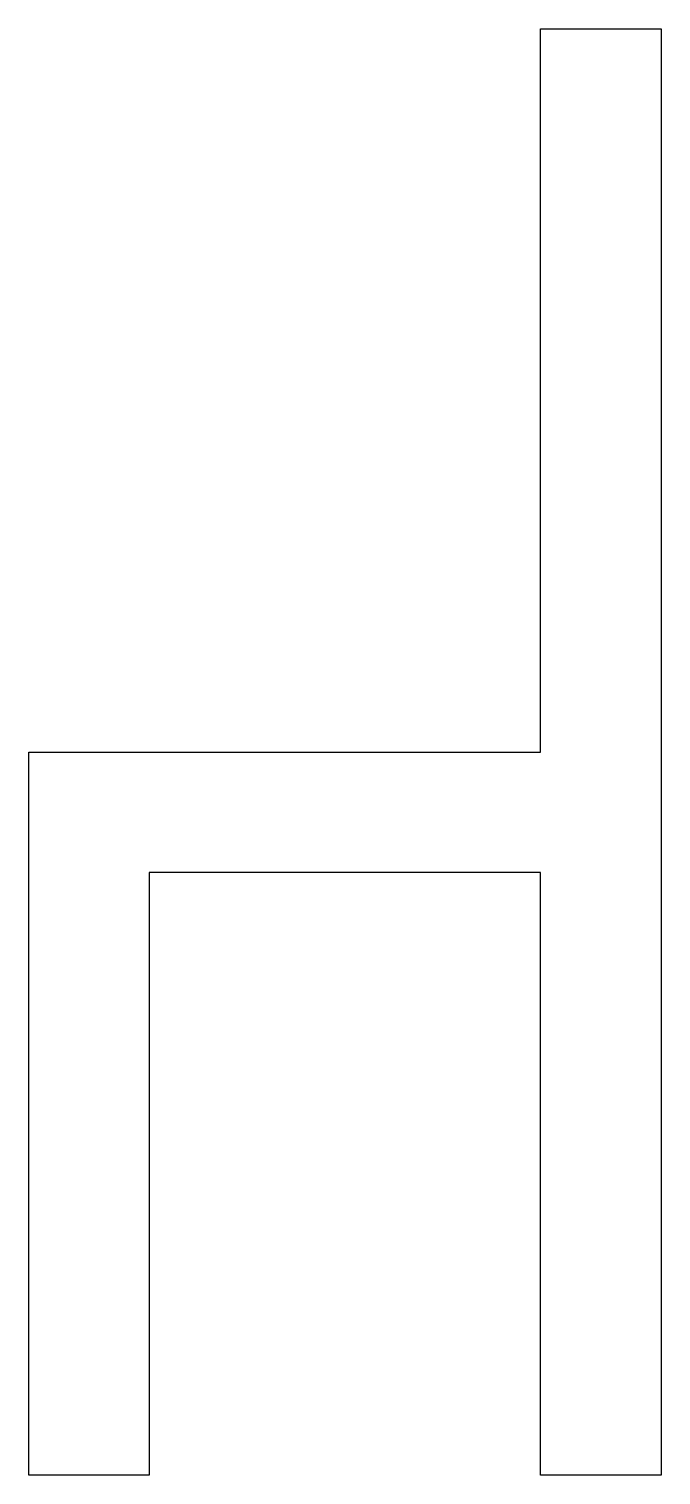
# Model space of a CAD drawing. Extents: x 368.2 to 378.7, y 212.2 to 236.2.
import ezdxf

# ---------------------------------------------------------------- set-up
doc = ezdxf.new("R2010")
doc.units = 0
doc.header["$LTSCALE"] = 15
doc.layers.add('ANA', color=220, linetype='CONTINUOUS')

msp = doc.modelspace()

# ---------------------------------------------------------------- linework, layer by layer
at = {"layer": 'ANA', "color": 0}
msp.add_lwpolyline([(370.216, 212.152), (368.216, 212.152), (368.216, 224.152), (376.716, 224.152), (376.716, 236.152), (378.716, 236.152), (378.716, 212.152), (376.716, 212.152), (376.716, 222.152), (370.216, 222.152)], close=True, dxfattribs=at)

doc.saveas('drawing.dxf')
